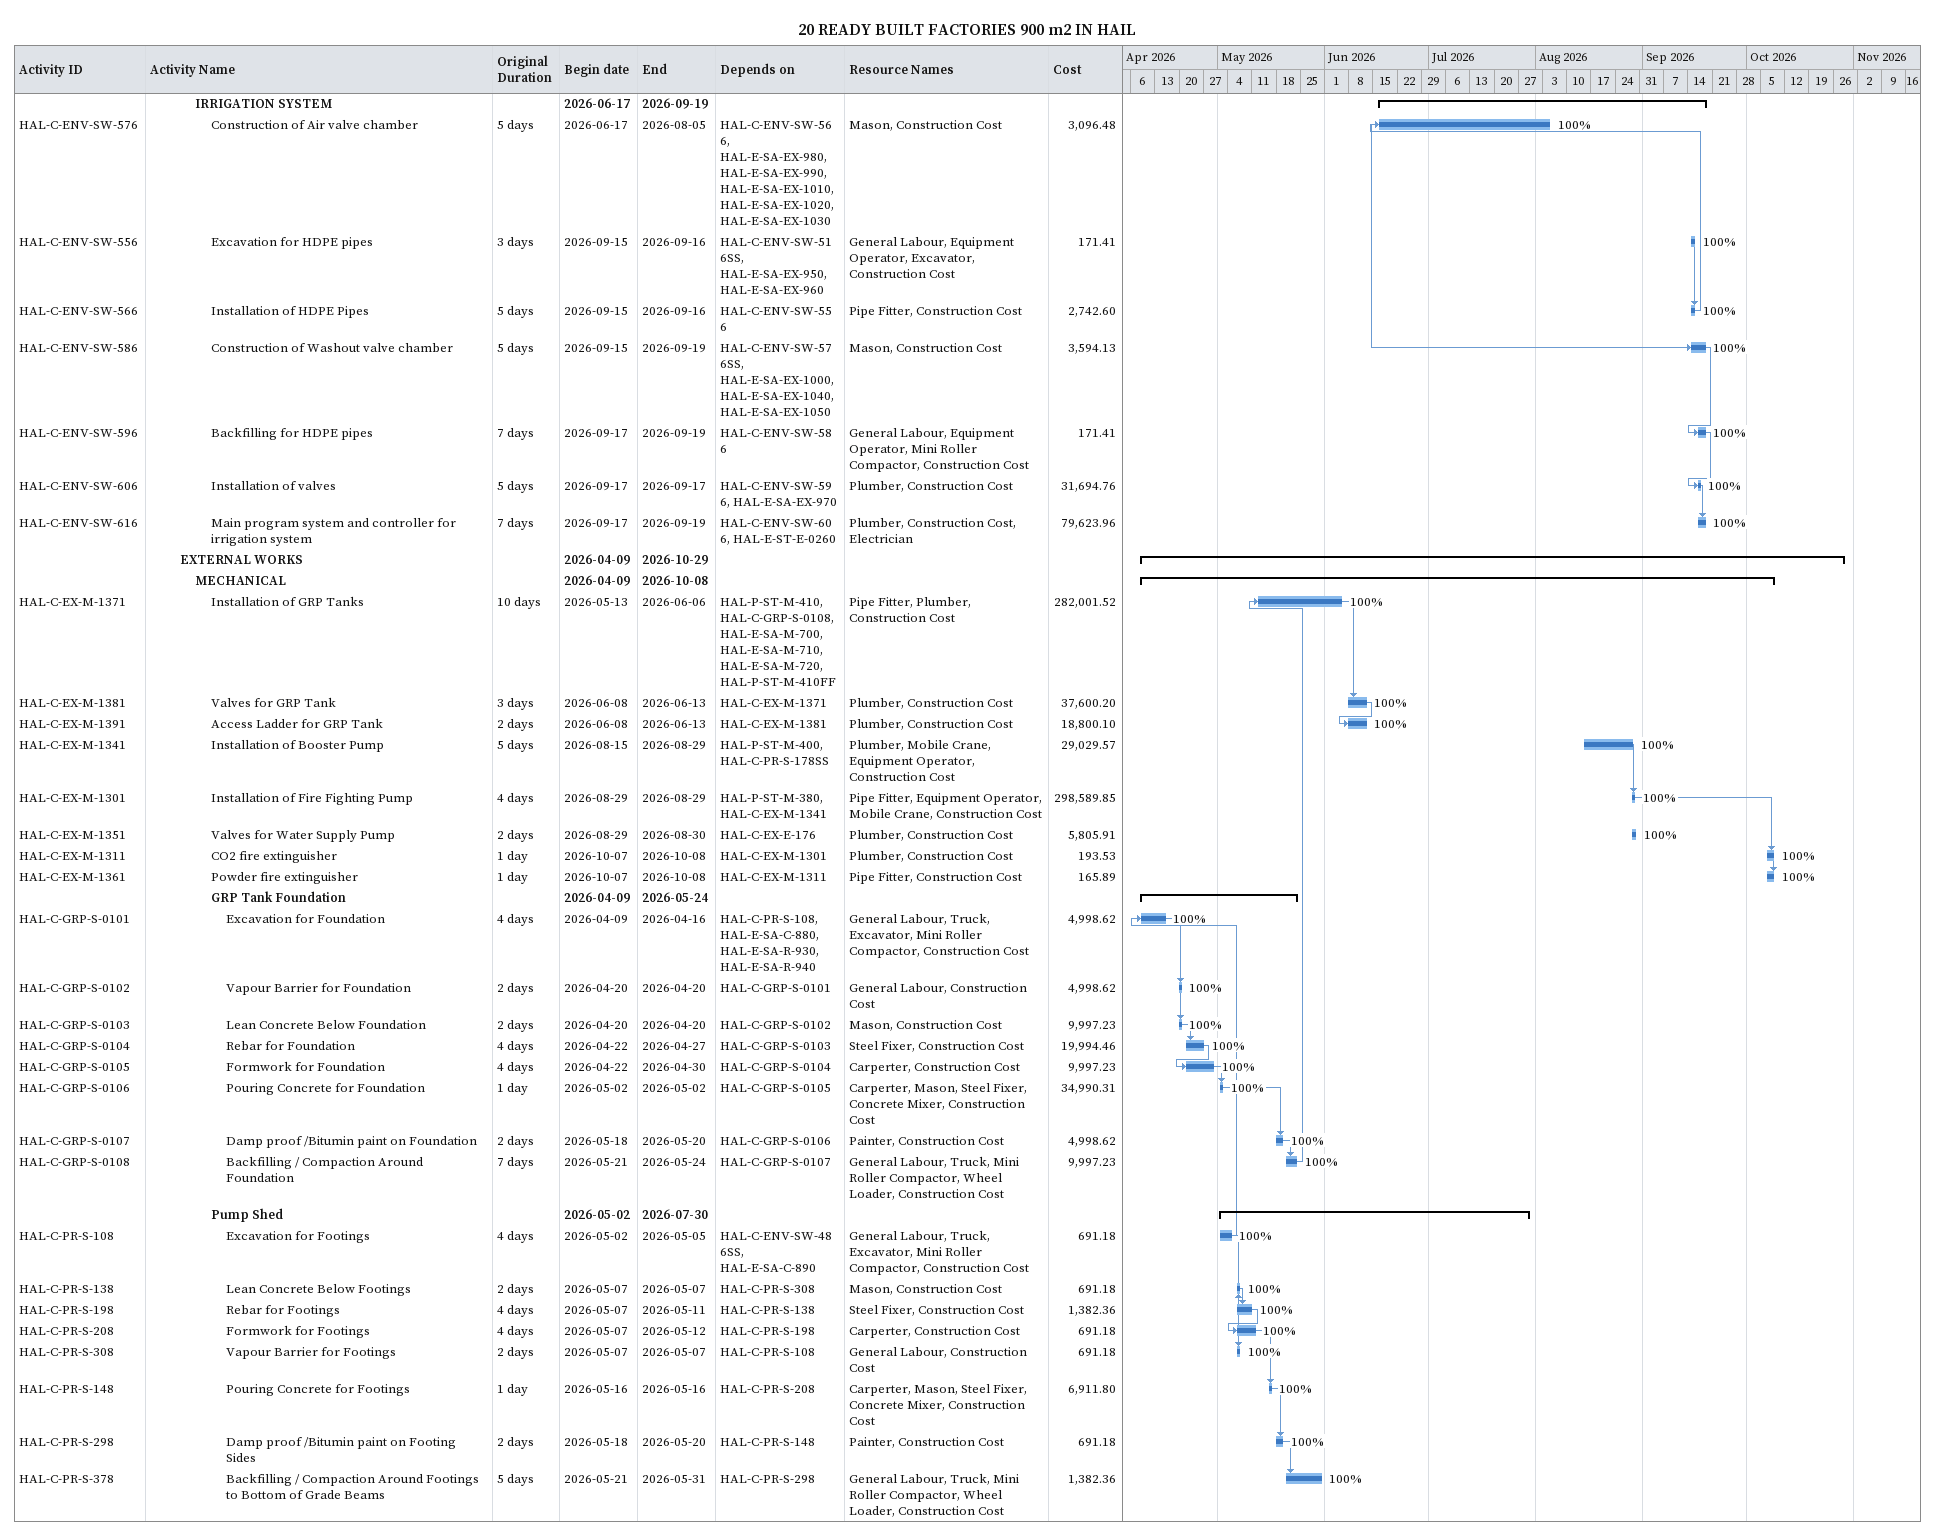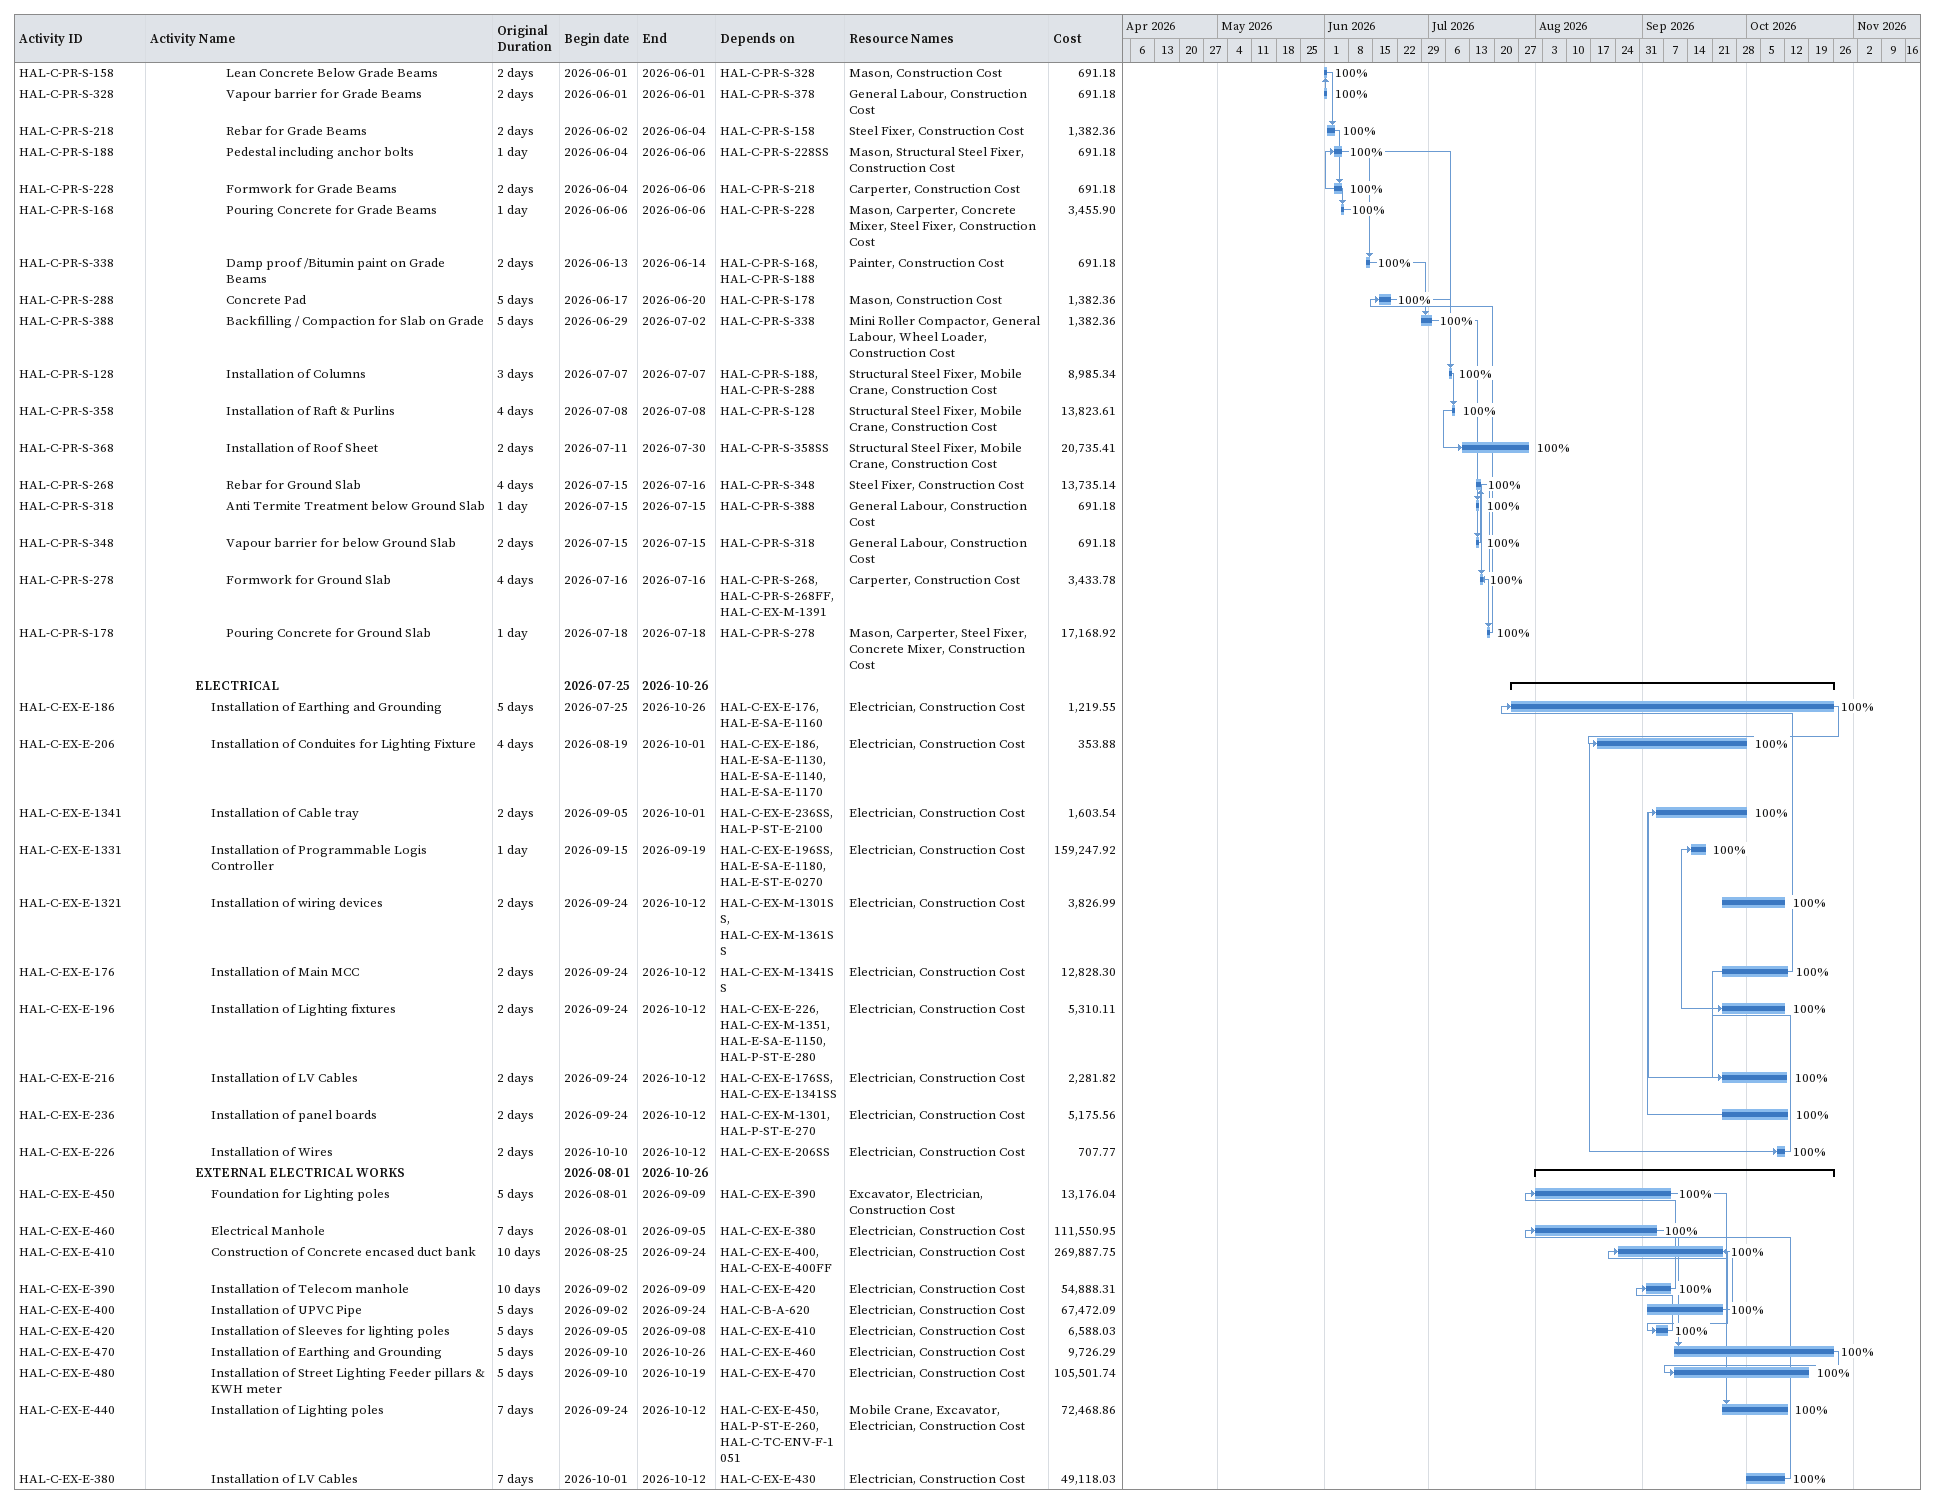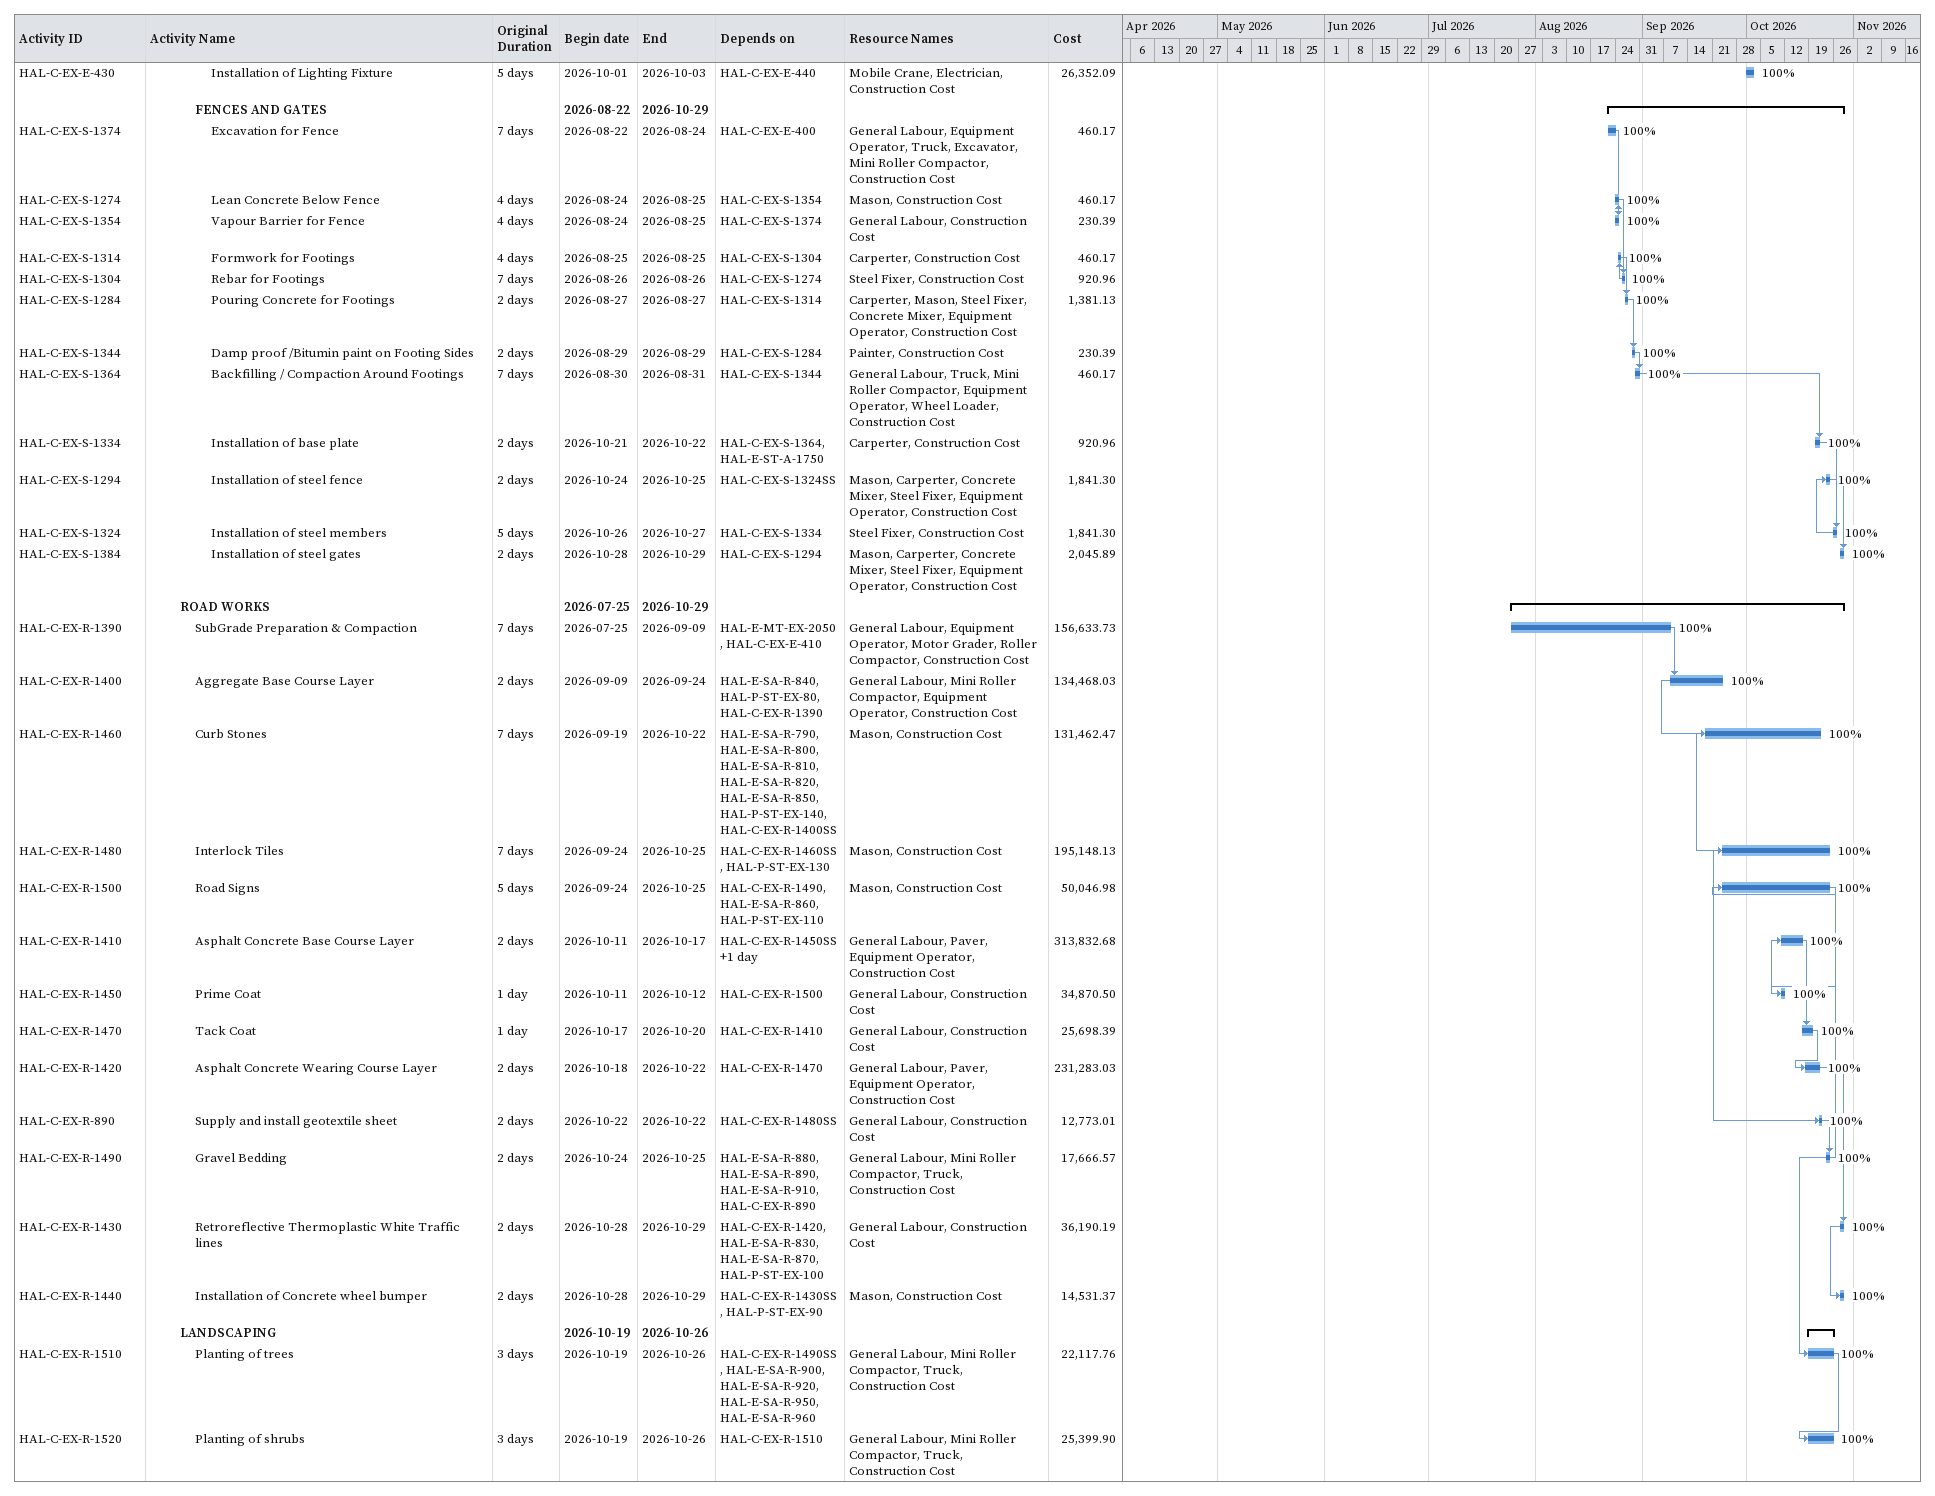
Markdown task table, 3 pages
20 READY BUILT FACTORIES 900 m2 IN HAIL

| ID | Level | Task | Original duration | Start | Finish | Predecessors | Resources | % complete | Cost |
|---|---|---|---|---|---|---|---|---|---|
|  | 4 | **IRRIGATION SYSTEM** |  | 2026-06-17 | 2026-09-19 |  |  |  |  |
| HAL-C-ENV-SW-576 | 5 | Construction of Air valve chamber | 5d | 2026-06-17 | 2026-08-05 | HAL-C-ENV-SW-566, HAL-E-SA-EX-980, HAL-E-SA-EX-990, HAL-E-SA-EX-1010, HAL-E-SA-EX-1020, HAL-E-SA-EX-1030 | Mason, Construction Cost | 100 | 3096.48 |
| HAL-C-ENV-SW-556 | 5 | Excavation for HDPE pipes | 3d | 2026-09-15 | 2026-09-16 | HAL-C-ENV-SW-516SS, HAL-E-SA-EX-950, HAL-E-SA-EX-960 | General Labour, Equipment Operator, Excavator, Construction Cost | 100 | 171.41 |
| HAL-C-ENV-SW-566 | 5 | Installation of HDPE Pipes | 5d | 2026-09-15 | 2026-09-16 | HAL-C-ENV-SW-556 | Pipe Fitter, Construction Cost | 100 | 2742.60 |
| HAL-C-ENV-SW-586 | 5 | Construction of Washout valve chamber | 5d | 2026-09-15 | 2026-09-19 | HAL-C-ENV-SW-576SS, HAL-E-SA-EX-1000, HAL-E-SA-EX-1040, HAL-E-SA-EX-1050 | Mason, Construction Cost | 100 | 3594.13 |
| HAL-C-ENV-SW-596 | 5 | Backfilling for HDPE pipes | 7d | 2026-09-17 | 2026-09-19 | HAL-C-ENV-SW-586 | General Labour, Equipment Operator, Mini Roller Compactor, Construction Cost | 100 | 171.41 |
| HAL-C-ENV-SW-606 | 5 | Installation of valves | 5d | 2026-09-17 | 2026-09-17 | HAL-C-ENV-SW-596, HAL-E-SA-EX-970 | Plumber, Construction Cost | 100 | 31694.76 |
| HAL-C-ENV-SW-616 | 5 | Main program system and controller for irrigation system | 7d | 2026-09-17 | 2026-09-19 | HAL-C-ENV-SW-606, HAL-E-ST-E-0260 | Plumber, Construction Cost, Electrician | 100 | 79623.96 |
|  | 3 | **EXTERNAL WORKS** |  | 2026-04-09 | 2026-10-29 |  |  |  |  |
|  | 4 | **MECHANICAL** |  | 2026-04-09 | 2026-10-08 |  |  |  |  |
| HAL-C-EX-M-1371 | 5 | Installation of GRP Tanks | 10d | 2026-05-13 | 2026-06-06 | HAL-P-ST-M-410, HAL-C-GRP-S-0108, HAL-E-SA-M-700, HAL-E-SA-M-710, HAL-E-SA-M-720, HAL-P-ST-M-410FF | Pipe Fitter, Plumber, Construction Cost | 100 | 282001.52 |
| HAL-C-EX-M-1381 | 5 | Valves for GRP Tank | 3d | 2026-06-08 | 2026-06-13 | HAL-C-EX-M-1371 | Plumber, Construction Cost | 100 | 37600.20 |
| HAL-C-EX-M-1391 | 5 | Access Ladder for GRP Tank | 2d | 2026-06-08 | 2026-06-13 | HAL-C-EX-M-1381 | Plumber, Construction Cost | 100 | 18800.10 |
| HAL-C-EX-M-1341 | 5 | Installation of Booster Pump | 5d | 2026-08-15 | 2026-08-29 | HAL-P-ST-M-400, HAL-C-PR-S-178SS | Plumber, Mobile Crane, Equipment Operator, Construction Cost | 100 | 29029.57 |
| HAL-C-EX-M-1301 | 5 | Installation of Fire Fighting Pump | 4d | 2026-08-29 | 2026-08-29 | HAL-P-ST-M-380, HAL-C-EX-M-1341 | Pipe Fitter, Equipment Operator, Mobile Crane, Construction Cost | 100 | 298589.85 |
| HAL-C-EX-M-1351 | 5 | Valves for Water Supply Pump | 2d | 2026-08-29 | 2026-08-30 | HAL-C-EX-E-176 | Plumber, Construction Cost | 100 | 5805.91 |
| HAL-C-EX-M-1311 | 5 | CO2 fire extinguisher | 1d | 2026-10-07 | 2026-10-08 | HAL-C-EX-M-1301 | Plumber, Construction Cost | 100 | 193.53 |
| HAL-C-EX-M-1361 | 5 | Powder fire extinguisher | 1d | 2026-10-07 | 2026-10-08 | HAL-C-EX-M-1311 | Pipe Fitter, Construction Cost | 100 | 165.89 |
|  | 5 | **GRP Tank Foundation** |  | 2026-04-09 | 2026-05-24 |  |  |  |  |
| HAL-C-GRP-S-0101 | 6 | Excavation for Foundation | 4d | 2026-04-09 | 2026-04-16 | HAL-C-PR-S-108, HAL-E-SA-C-880, HAL-E-SA-R-930, HAL-E-SA-R-940 | General Labour, Truck, Excavator, Mini Roller Compactor, Construction Cost | 100 | 4998.62 |
| HAL-C-GRP-S-0102 | 6 | Vapour Barrier for Foundation | 2d | 2026-04-20 | 2026-04-20 | HAL-C-GRP-S-0101 | General Labour, Construction Cost | 100 | 4998.62 |
| HAL-C-GRP-S-0103 | 6 | Lean Concrete Below Foundation | 2d | 2026-04-20 | 2026-04-20 | HAL-C-GRP-S-0102 | Mason, Construction Cost | 100 | 9997.23 |
| HAL-C-GRP-S-0104 | 6 | Rebar for Foundation | 4d | 2026-04-22 | 2026-04-27 | HAL-C-GRP-S-0103 | Steel Fixer, Construction Cost | 100 | 19994.46 |
| HAL-C-GRP-S-0105 | 6 | Formwork for Foundation | 4d | 2026-04-22 | 2026-04-30 | HAL-C-GRP-S-0104 | Carperter, Construction Cost | 100 | 9997.23 |
| HAL-C-GRP-S-0106 | 6 | Pouring Concrete for Foundation | 1d | 2026-05-02 | 2026-05-02 | HAL-C-GRP-S-0105 | Carperter, Mason, Steel Fixer, Concrete Mixer, Construction Cost | 100 | 34990.31 |
| HAL-C-GRP-S-0107 | 6 | Damp proof /Bitumin paint on Foundation | 2d | 2026-05-18 | 2026-05-20 | HAL-C-GRP-S-0106 | Painter, Construction Cost | 100 | 4998.62 |
| HAL-C-GRP-S-0108 | 6 | Backfilling / Compaction Around Foundation | 7d | 2026-05-21 | 2026-05-24 | HAL-C-GRP-S-0107 | General Labour, Truck, Mini Roller Compactor, Wheel Loader, Construction Cost | 100 | 9997.23 |
|  | 5 | **Pump Shed** |  | 2026-05-02 | 2026-07-30 |  |  |  |  |
| HAL-C-PR-S-108 | 6 | Excavation for Footings | 4d | 2026-05-02 | 2026-05-05 | HAL-C-ENV-SW-486SS, HAL-E-SA-C-890 | General Labour, Truck, Excavator, Mini Roller Compactor, Construction Cost | 100 | 691.18 |
| HAL-C-PR-S-138 | 6 | Lean Concrete Below Footings | 2d | 2026-05-07 | 2026-05-07 | HAL-C-PR-S-308 | Mason, Construction Cost | 100 | 691.18 |
| HAL-C-PR-S-198 | 6 | Rebar for Footings | 4d | 2026-05-07 | 2026-05-11 | HAL-C-PR-S-138 | Steel Fixer, Construction Cost | 100 | 1382.36 |
| HAL-C-PR-S-208 | 6 | Formwork for Footings | 4d | 2026-05-07 | 2026-05-12 | HAL-C-PR-S-198 | Carperter, Construction Cost | 100 | 691.18 |
| HAL-C-PR-S-308 | 6 | Vapour Barrier for Footings | 2d | 2026-05-07 | 2026-05-07 | HAL-C-PR-S-108 | General Labour, Construction Cost | 100 | 691.18 |
| HAL-C-PR-S-148 | 6 | Pouring Concrete for Footings | 1d | 2026-05-16 | 2026-05-16 | HAL-C-PR-S-208 | Carperter, Mason, Steel Fixer, Concrete Mixer, Construction Cost | 100 | 6911.80 |
| HAL-C-PR-S-298 | 6 | Damp proof /Bitumin paint on Footing Sides | 2d | 2026-05-18 | 2026-05-20 | HAL-C-PR-S-148 | Painter, Construction Cost | 100 | 691.18 |
| HAL-C-PR-S-378 | 6 | Backfilling / Compaction Around Footings to Bottom of Grade Beams | 5d | 2026-05-21 | 2026-05-31 | HAL-C-PR-S-298 | General Labour, Truck, Mini Roller Compactor, Wheel Loader, Construction Cost | 100 | 1382.36 |
| HAL-C-PR-S-158 | 6 | Lean Concrete Below Grade Beams | 2d | 2026-06-01 | 2026-06-01 | HAL-C-PR-S-328 | Mason, Construction Cost | 100 | 691.18 |
| HAL-C-PR-S-328 | 6 | Vapour barrier for Grade Beams | 2d | 2026-06-01 | 2026-06-01 | HAL-C-PR-S-378 | General Labour, Construction Cost | 100 | 691.18 |
| HAL-C-PR-S-218 | 6 | Rebar for Grade Beams | 2d | 2026-06-02 | 2026-06-04 | HAL-C-PR-S-158 | Steel Fixer, Construction Cost | 100 | 1382.36 |
| HAL-C-PR-S-188 | 6 | Pedestal including anchor bolts | 1d | 2026-06-04 | 2026-06-06 | HAL-C-PR-S-228SS | Mason, Structural Steel Fixer, Construction Cost | 100 | 691.18 |
| HAL-C-PR-S-228 | 6 | Formwork for Grade Beams | 2d | 2026-06-04 | 2026-06-06 | HAL-C-PR-S-218 | Carperter, Construction Cost | 100 | 691.18 |
| HAL-C-PR-S-168 | 6 | Pouring Concrete for Grade Beams | 1d | 2026-06-06 | 2026-06-06 | HAL-C-PR-S-228 | Mason, Carperter, Concrete Mixer, Steel Fixer, Construction Cost | 100 | 3455.90 |
| HAL-C-PR-S-338 | 6 | Damp proof /Bitumin paint on Grade Beams | 2d | 2026-06-13 | 2026-06-14 | HAL-C-PR-S-168, HAL-C-PR-S-188 | Painter, Construction Cost | 100 | 691.18 |
| HAL-C-PR-S-288 | 6 | Concrete Pad | 5d | 2026-06-17 | 2026-06-20 | HAL-C-PR-S-178 | Mason, Construction Cost | 100 | 1382.36 |
| HAL-C-PR-S-388 | 6 | Backfilling / Compaction for Slab on Grade | 5d | 2026-06-29 | 2026-07-02 | HAL-C-PR-S-338 | Mini Roller Compactor, General Labour, Wheel Loader, Construction Cost | 100 | 1382.36 |
| HAL-C-PR-S-128 | 6 | Installation of Columns | 3d | 2026-07-07 | 2026-07-07 | HAL-C-PR-S-188, HAL-C-PR-S-288 | Structural Steel Fixer, Mobile Crane, Construction Cost | 100 | 8985.34 |
| HAL-C-PR-S-358 | 6 | Installation of Raft & Purlins | 4d | 2026-07-08 | 2026-07-08 | HAL-C-PR-S-128 | Structural Steel Fixer, Mobile Crane, Construction Cost | 100 | 13823.61 |
| HAL-C-PR-S-368 | 6 | Installation of Roof Sheet | 2d | 2026-07-11 | 2026-07-30 | HAL-C-PR-S-358SS | Structural Steel Fixer, Mobile Crane, Construction Cost | 100 | 20735.41 |
| HAL-C-PR-S-268 | 6 | Rebar for Ground Slab | 4d | 2026-07-15 | 2026-07-16 | HAL-C-PR-S-348 | Steel Fixer, Construction Cost | 100 | 13735.14 |
| HAL-C-PR-S-318 | 6 | Anti Termite Treatment below Ground Slab | 1d | 2026-07-15 | 2026-07-15 | HAL-C-PR-S-388 | General Labour, Construction Cost | 100 | 691.18 |
| HAL-C-PR-S-348 | 6 | Vapour barrier for below Ground Slab | 2d | 2026-07-15 | 2026-07-15 | HAL-C-PR-S-318 | General Labour, Construction Cost | 100 | 691.18 |
| HAL-C-PR-S-278 | 6 | Formwork for Ground Slab | 4d | 2026-07-16 | 2026-07-16 | HAL-C-PR-S-268, HAL-C-PR-S-268FF, HAL-C-EX-M-1391 | Carperter, Construction Cost | 100 | 3433.78 |
| HAL-C-PR-S-178 | 6 | Pouring Concrete for Ground Slab | 1d | 2026-07-18 | 2026-07-18 | HAL-C-PR-S-278 | Mason, Carperter, Steel Fixer, Concrete Mixer, Construction Cost | 100 | 17168.92 |
|  | 4 | **ELECTRICAL** |  | 2026-07-25 | 2026-10-26 |  |  |  |  |
| HAL-C-EX-E-186 | 5 | Installation of Earthing and Grounding | 5d | 2026-07-25 | 2026-10-26 | HAL-C-EX-E-176, HAL-E-SA-E-1160 | Electrician, Construction Cost | 100 | 1219.55 |
| HAL-C-EX-E-206 | 5 | Installation of Conduites for Lighting Fixture | 4d | 2026-08-19 | 2026-10-01 | HAL-C-EX-E-186, HAL-E-SA-E-1130, HAL-E-SA-E-1140, HAL-E-SA-E-1170 | Electrician, Construction Cost | 100 | 353.88 |
| HAL-C-EX-E-1341 | 5 | Installation of Cable tray | 2d | 2026-09-05 | 2026-10-01 | HAL-C-EX-E-236SS, HAL-P-ST-E-2100 | Electrician, Construction Cost | 100 | 1603.54 |
| HAL-C-EX-E-1331 | 5 | Installation of Programmable Logis Controller | 1d | 2026-09-15 | 2026-09-19 | HAL-C-EX-E-196SS, HAL-E-SA-E-1180, HAL-E-ST-E-0270 | Electrician, Construction Cost | 100 | 159247.92 |
| HAL-C-EX-E-1321 | 5 | Installation of wiring devices | 2d | 2026-09-24 | 2026-10-12 | HAL-C-EX-M-1301SS, HAL-C-EX-M-1361SS | Electrician, Construction Cost | 100 | 3826.99 |
| HAL-C-EX-E-176 | 5 | Installation of Main MCC | 2d | 2026-09-24 | 2026-10-12 | HAL-C-EX-M-1341SS | Electrician, Construction Cost | 100 | 12828.30 |
| HAL-C-EX-E-196 | 5 | Installation of Lighting fixtures | 2d | 2026-09-24 | 2026-10-12 | HAL-C-EX-E-226, HAL-C-EX-M-1351, HAL-E-SA-E-1150, HAL-P-ST-E-280 | Electrician, Construction Cost | 100 | 5310.11 |
| HAL-C-EX-E-216 | 5 | Installation of LV Cables | 2d | 2026-09-24 | 2026-10-12 | HAL-C-EX-E-176SS, HAL-C-EX-E-1341SS | Electrician, Construction Cost | 100 | 2281.82 |
| HAL-C-EX-E-236 | 5 | Installation of panel boards | 2d | 2026-09-24 | 2026-10-12 | HAL-C-EX-M-1301, HAL-P-ST-E-270 | Electrician, Construction Cost | 100 | 5175.56 |
| HAL-C-EX-E-226 | 5 | Installation of Wires | 2d | 2026-10-10 | 2026-10-12 | HAL-C-EX-E-206SS | Electrician, Construction Cost | 100 | 707.77 |
|  | 4 | **EXTERNAL ELECTRICAL WORKS** |  | 2026-08-01 | 2026-10-26 |  |  |  |  |
| HAL-C-EX-E-450 | 5 | Foundation for Lighting poles | 5d | 2026-08-01 | 2026-09-09 | HAL-C-EX-E-390 | Excavator, Electrician, Construction Cost | 100 | 13176.04 |
| HAL-C-EX-E-460 | 5 | Electrical Manhole | 7d | 2026-08-01 | 2026-09-05 | HAL-C-EX-E-380 | Electrician, Construction Cost | 100 | 111550.95 |
| HAL-C-EX-E-410 | 5 | Construction of Concrete encased duct bank | 10d | 2026-08-25 | 2026-09-24 | HAL-C-EX-E-400, HAL-C-EX-E-400FF | Electrician, Construction Cost | 100 | 269887.75 |
| HAL-C-EX-E-390 | 5 | Installation of Telecom manhole | 10d | 2026-09-02 | 2026-09-09 | HAL-C-EX-E-420 | Electrician, Construction Cost | 100 | 54888.31 |
| HAL-C-EX-E-400 | 5 | Installation of UPVC Pipe | 5d | 2026-09-02 | 2026-09-24 | HAL-C-B-A-620 | Electrician, Construction Cost | 100 | 67472.09 |
| HAL-C-EX-E-420 | 5 | Installation of Sleeves for lighting poles | 5d | 2026-09-05 | 2026-09-08 | HAL-C-EX-E-410 | Electrician, Construction Cost | 100 | 6588.03 |
| HAL-C-EX-E-470 | 5 | Installation of Earthing and Grounding | 5d | 2026-09-10 | 2026-10-26 | HAL-C-EX-E-460 | Electrician, Construction Cost | 100 | 9726.29 |
| HAL-C-EX-E-480 | 5 | Installation of Street Lighting Feeder pillars & KWH meter | 5d | 2026-09-10 | 2026-10-19 | HAL-C-EX-E-470 | Electrician, Construction Cost | 100 | 105501.74 |
| HAL-C-EX-E-440 | 5 | Installation of Lighting poles | 7d | 2026-09-24 | 2026-10-12 | HAL-C-EX-E-450, HAL-P-ST-E-260, HAL-C-TC-ENV-F-1051 | Mobile Crane, Excavator, Electrician, Construction Cost | 100 | 72468.86 |
| HAL-C-EX-E-380 | 5 | Installation of LV Cables | 7d | 2026-10-01 | 2026-10-12 | HAL-C-EX-E-430 | Electrician, Construction Cost | 100 | 49118.03 |
| HAL-C-EX-E-430 | 5 | Installation of Lighting Fixture | 5d | 2026-10-01 | 2026-10-03 | HAL-C-EX-E-440 | Mobile Crane, Electrician, Construction Cost | 100 | 26352.09 |
|  | 4 | **FENCES AND GATES** |  | 2026-08-22 | 2026-10-29 |  |  |  |  |
| HAL-C-EX-S-1374 | 5 | Excavation for Fence | 7d | 2026-08-22 | 2026-08-24 | HAL-C-EX-E-400 | General Labour, Equipment Operator, Truck, Excavator, Mini Roller Compactor, Construction Cost | 100 | 460.17 |
| HAL-C-EX-S-1274 | 5 | Lean Concrete Below Fence | 4d | 2026-08-24 | 2026-08-25 | HAL-C-EX-S-1354 | Mason, Construction Cost | 100 | 460.17 |
| HAL-C-EX-S-1354 | 5 | Vapour Barrier for Fence | 4d | 2026-08-24 | 2026-08-25 | HAL-C-EX-S-1374 | General Labour, Construction Cost | 100 | 230.39 |
| HAL-C-EX-S-1314 | 5 | Formwork for Footings | 4d | 2026-08-25 | 2026-08-25 | HAL-C-EX-S-1304 | Carperter, Construction Cost | 100 | 460.17 |
| HAL-C-EX-S-1304 | 5 | Rebar for Footings | 7d | 2026-08-26 | 2026-08-26 | HAL-C-EX-S-1274 | Steel Fixer, Construction Cost | 100 | 920.96 |
| HAL-C-EX-S-1284 | 5 | Pouring Concrete for Footings | 2d | 2026-08-27 | 2026-08-27 | HAL-C-EX-S-1314 | Carperter, Mason, Steel Fixer, Concrete Mixer, Equipment Operator, Construction Cost | 100 | 1381.13 |
| HAL-C-EX-S-1344 | 5 | Damp proof /Bitumin paint on Footing Sides | 2d | 2026-08-29 | 2026-08-29 | HAL-C-EX-S-1284 | Painter, Construction Cost | 100 | 230.39 |
| HAL-C-EX-S-1364 | 5 | Backfilling / Compaction Around Footings | 7d | 2026-08-30 | 2026-08-31 | HAL-C-EX-S-1344 | General Labour, Truck, Mini Roller Compactor, Equipment Operator, Wheel Loader, Construction Cost | 100 | 460.17 |
| HAL-C-EX-S-1334 | 5 | Installation of base plate | 2d | 2026-10-21 | 2026-10-22 | HAL-C-EX-S-1364, HAL-E-ST-A-1750 | Carperter, Construction Cost | 100 | 920.96 |
| HAL-C-EX-S-1294 | 5 | Installation of steel fence | 2d | 2026-10-24 | 2026-10-25 | HAL-C-EX-S-1324SS | Mason, Carperter, Concrete Mixer, Steel Fixer, Equipment Operator, Construction Cost | 100 | 1841.30 |
| HAL-C-EX-S-1324 | 5 | Installation of steel members | 5d | 2026-10-26 | 2026-10-27 | HAL-C-EX-S-1334 | Steel Fixer, Construction Cost | 100 | 1841.30 |
| HAL-C-EX-S-1384 | 5 | Installation of steel gates | 2d | 2026-10-28 | 2026-10-29 | HAL-C-EX-S-1294 | Mason, Carperter, Concrete Mixer, Steel Fixer, Equipment Operator, Construction Cost | 100 | 2045.89 |
|  | 3 | **ROAD WORKS** |  | 2026-07-25 | 2026-10-29 |  |  |  |  |
| HAL-C-EX-R-1390 | 4 | SubGrade Preparation & Compaction | 7d | 2026-07-25 | 2026-09-09 | HAL-E-MT-EX-2050, HAL-C-EX-E-410 | General Labour, Equipment Operator, Motor Grader, Roller Compactor, Construction Cost | 100 | 156633.73 |
| HAL-C-EX-R-1400 | 4 | Aggregate Base Course Layer | 2d | 2026-09-09 | 2026-09-24 | HAL-E-SA-R-840, HAL-P-ST-EX-80, HAL-C-EX-R-1390 | General Labour, Mini Roller Compactor, Equipment Operator, Construction Cost | 100 | 134468.03 |
| HAL-C-EX-R-1460 | 4 | Curb Stones | 7d | 2026-09-19 | 2026-10-22 | HAL-E-SA-R-790, HAL-E-SA-R-800, HAL-E-SA-R-810, HAL-E-SA-R-820, HAL-E-SA-R-850, HAL-P-ST-EX-140, HAL-C-EX-R-1400SS | Mason, Construction Cost | 100 | 131462.47 |
| HAL-C-EX-R-1480 | 4 | Interlock Tiles | 7d | 2026-09-24 | 2026-10-25 | HAL-C-EX-R-1460SS, HAL-P-ST-EX-130 | Mason, Construction Cost | 100 | 195148.13 |
| HAL-C-EX-R-1500 | 4 | Road Signs | 5d | 2026-09-24 | 2026-10-25 | HAL-C-EX-R-1490, HAL-E-SA-R-860, HAL-P-ST-EX-110 | Mason, Construction Cost | 100 | 50046.98 |
| HAL-C-EX-R-1410 | 4 | Asphalt Concrete Base Course Layer | 2d | 2026-10-11 | 2026-10-17 | HAL-C-EX-R-1450SS+1d | General Labour, Paver, Equipment Operator, Construction Cost | 100 | 313832.68 |
| HAL-C-EX-R-1450 | 4 | Prime Coat | 1d | 2026-10-11 | 2026-10-12 | HAL-C-EX-R-1500 | General Labour, Construction Cost | 100 | 34870.50 |
| HAL-C-EX-R-1470 | 4 | Tack Coat | 1d | 2026-10-17 | 2026-10-20 | HAL-C-EX-R-1410 | General Labour, Construction Cost | 100 | 25698.39 |
| HAL-C-EX-R-1420 | 4 | Asphalt Concrete Wearing Course Layer | 2d | 2026-10-18 | 2026-10-22 | HAL-C-EX-R-1470 | General Labour, Paver, Equipment Operator, Construction Cost | 100 | 231283.03 |
| HAL-C-EX-R-890 | 4 | Supply and install geotextile sheet | 2d | 2026-10-22 | 2026-10-22 | HAL-C-EX-R-1480SS | General Labour, Construction Cost | 100 | 12773.01 |
| HAL-C-EX-R-1490 | 4 | Gravel Bedding | 2d | 2026-10-24 | 2026-10-25 | HAL-E-SA-R-880, HAL-E-SA-R-890, HAL-E-SA-R-910, HAL-C-EX-R-890 | General Labour, Mini Roller Compactor, Truck, Construction Cost | 100 | 17666.57 |
| HAL-C-EX-R-1430 | 4 | Retroreflective Thermoplastic White Traffic lines | 2d | 2026-10-28 | 2026-10-29 | HAL-C-EX-R-1420, HAL-E-SA-R-830, HAL-E-SA-R-870, HAL-P-ST-EX-100 | General Labour, Construction Cost | 100 | 36190.19 |
| HAL-C-EX-R-1440 | 4 | Installation of Concrete wheel bumper | 2d | 2026-10-28 | 2026-10-29 | HAL-C-EX-R-1430SS, HAL-P-ST-EX-90 | Mason, Construction Cost | 100 | 14531.37 |
|  | 3 | **LANDSCAPING** |  | 2026-10-19 | 2026-10-26 |  |  |  |  |
| HAL-C-EX-R-1510 | 4 | Planting of trees | 3d | 2026-10-19 | 2026-10-26 | HAL-C-EX-R-1490SS, HAL-E-SA-R-900, HAL-E-SA-R-920, HAL-E-SA-R-950, HAL-E-SA-R-960 | General Labour, Mini Roller Compactor, Truck, Construction Cost | 100 | 22117.76 |
| HAL-C-EX-R-1520 | 4 | Planting of shrubs | 3d | 2026-10-19 | 2026-10-26 | HAL-C-EX-R-1510 | General Labour, Mini Roller Compactor, Truck, Construction Cost | 100 | 25399.90 |
